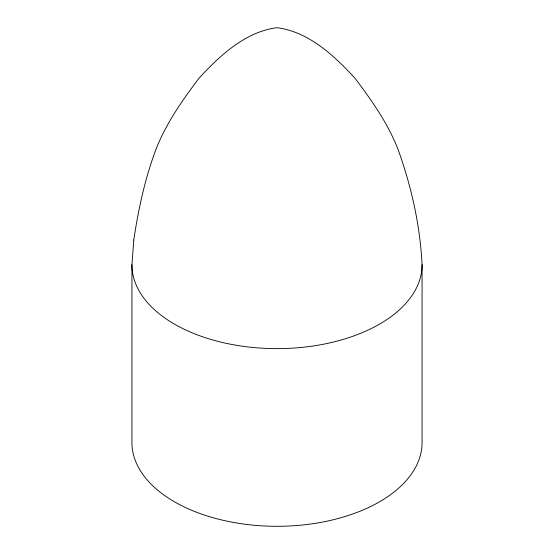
<?xml version="1.0" encoding="UTF-8"?>
<svg xmlns="http://www.w3.org/2000/svg" width="554" height="554" viewBox="0 0 554 554"><rect width="100%" height="100%" fill="white"/><g stroke="black" fill="none" stroke-linecap="round" stroke-linejoin="round"><path stroke-width="0.83" d="M422.065 264.639L422.065 442.549A145.065 83.751 0 0 1 277 526.3A145.065 83.751 0 0 1 131.935 442.549L131.935 264.639M133.784 239.993L131.935 264.881A145.065 83.751 0 0 0 277 348.632A145.065 83.751 0 0 0 422.065 264.881C420.14 225.395 411.407 186.31 397.966 149.206C387.752 123.12 371.582 100.198 354.802 77.996C334.034 55.545 308.64 31.723 277 27.7C245.36 31.723 219.966 55.545 199.198 77.996C182.418 100.198 166.248 123.12 156.034 149.206C145.003 178.43 138.375 209.156 133.784 239.993"/></g></svg>
